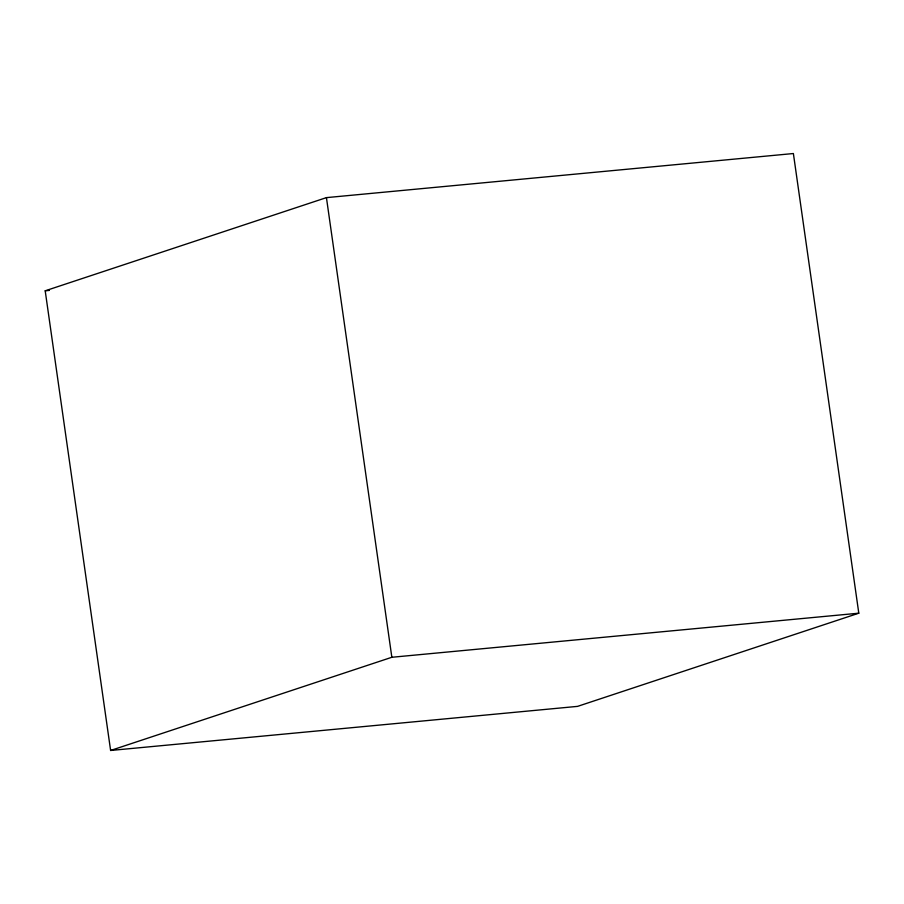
<?xml version="1.0" encoding="UTF-8"?>
<svg xmlns="http://www.w3.org/2000/svg" width="904" height="904" viewBox="0 0 904 904"><rect width="100%" height="100%" fill="white"/><g stroke="black" fill="none" stroke-linecap="round" stroke-linejoin="round"><path stroke-width="1.36" d="M45.2 290.805L326.434 197.626L793.384 153.533L858.8 613.194L577.566 706.374L110.616 750.467L45.2 290.805L49.404 290.41M110.616 750.467L391.85 657.276L858.8 613.194M326.434 197.626L391.85 657.276"/></g></svg>
